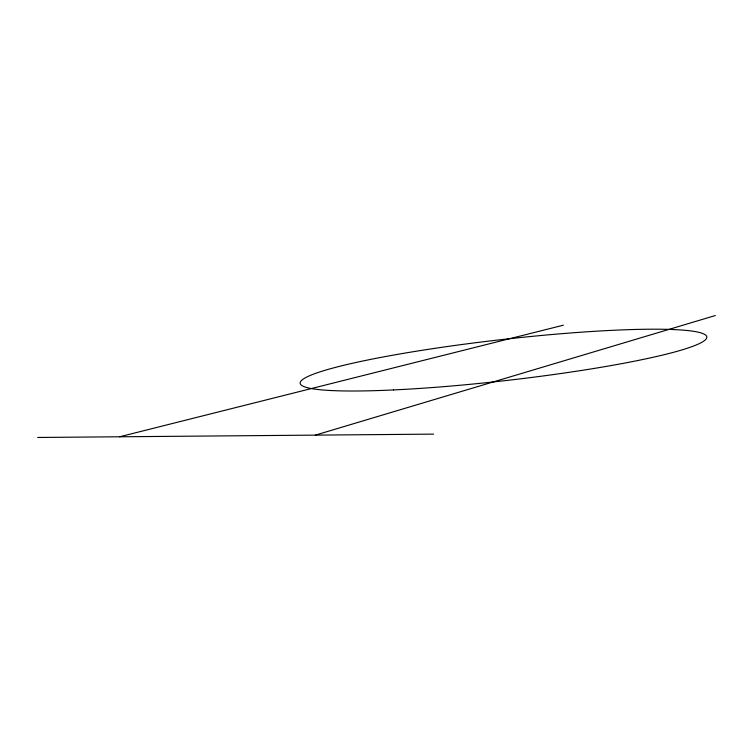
<?xml version="1.0" encoding="UTF-8"?>
<svg xmlns="http://www.w3.org/2000/svg" width="753" height="753" viewBox="0 0 753 753"><rect width="100%" height="100%" fill="white"/><g stroke="black" fill="none" stroke-linecap="round" stroke-linejoin="round"><path stroke-width="1.13" d="M315.385 435.121L715.35 315.526M119.633 436.778L563.385 325.183M37.65 437.474L433.54 434.123M393.574 389.932A204.571 20.585 -6.5 0 0 706.493 338.37A204.571 20.585 -6.5 0 0 410.263 352.206A204.571 20.585 -6.5 0 0 393.574 389.932"/></g></svg>
